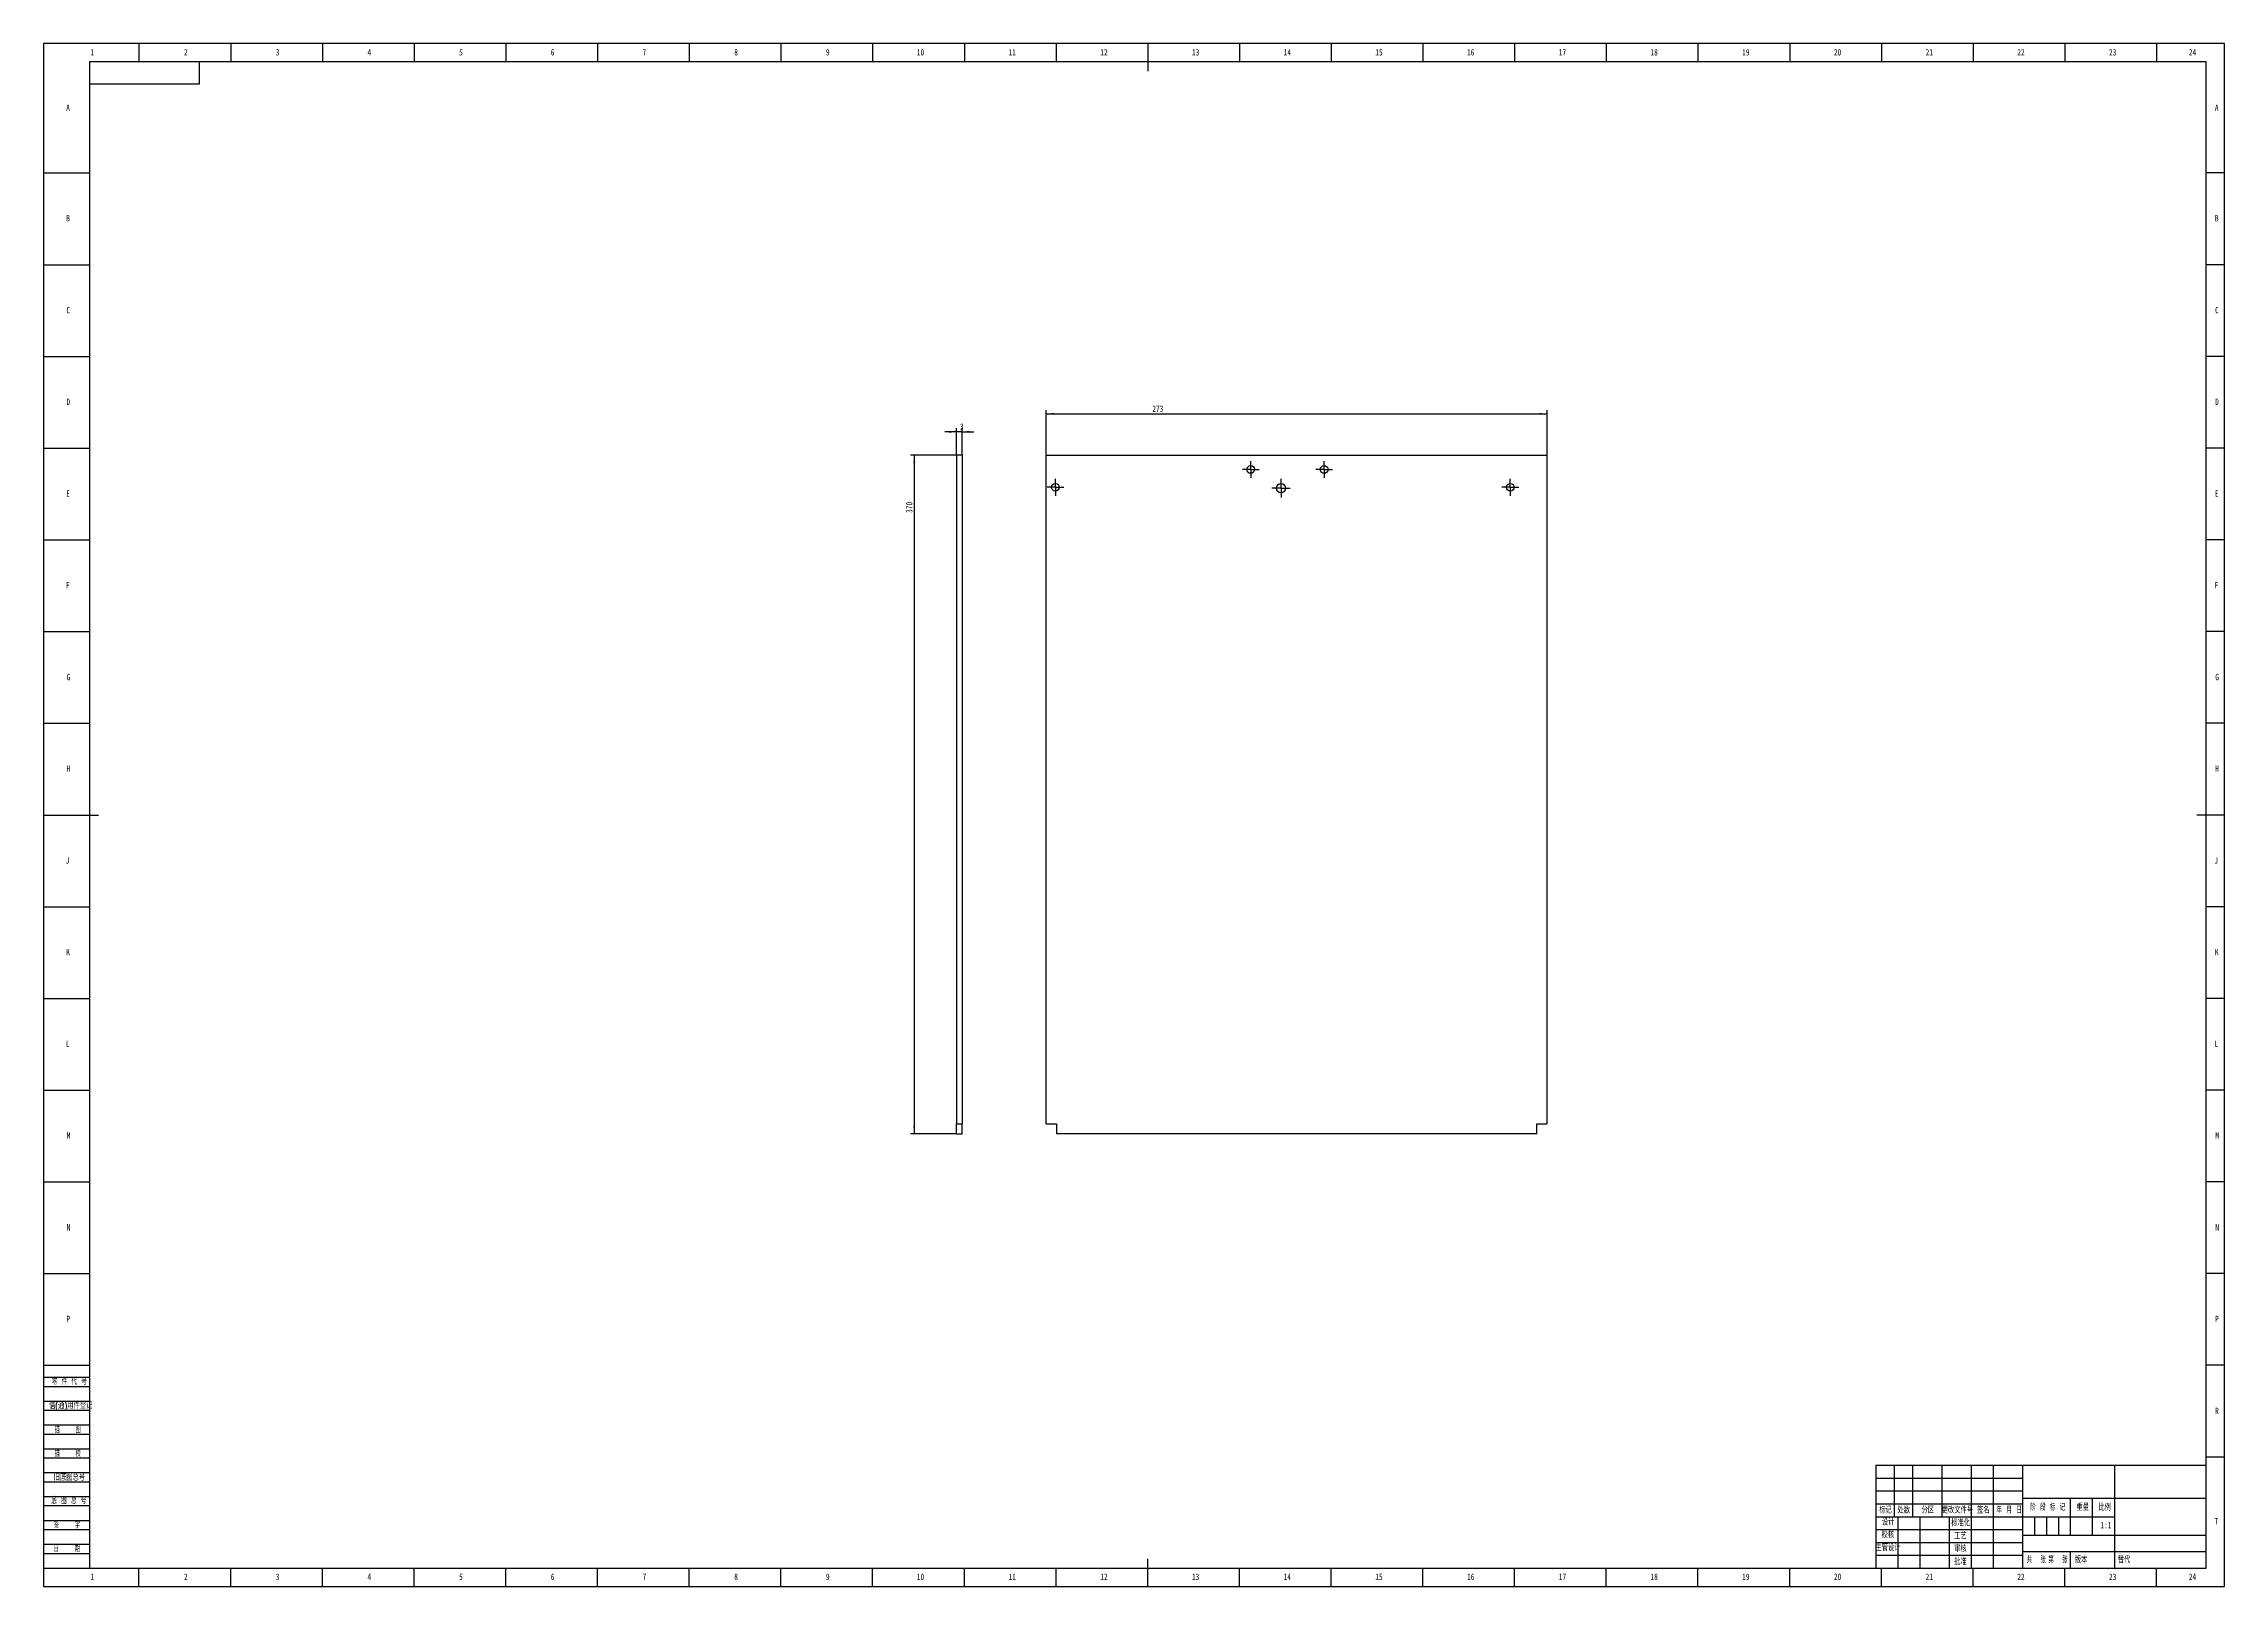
# Model space of a CAD drawing. Header units: millimetres. Extents: x 0 to 1189, y 0 to 841.
import ezdxf

# ---------------------------------------------------------------- set-up
doc = ezdxf.new("R2010")
doc.units = ezdxf.units.MM
for name, color, linetype in [('10', 7, 'Continuous'), ('5', 7, 'Continuous'), ('9', 7, 'Continuous'), ('SLD-0', 7, 'Continuous')]:
    doc.layers.add(name, color=color, linetype=linetype)
doc.styles.add('SLDTEXTSTYLE0', font='TXT', dxfattribs={"width": 0.7, "bigfont": 'bigfont'})
doc.styles.add('SLDTEXTSTYLE1', font='TXT', dxfattribs={"width": 0.6, "bigfont": 'bigfont'})
doc.styles.add('SLDTEXTSTYLE2', font='TXT', dxfattribs={"width": 0.614286, "bigfont": 'bigfont'})
doc.styles.add('SLDTEXTSTYLE3', font='TXT', dxfattribs={"width": 0.62, "bigfont": 'bigfont'})
doc.styles.add('SLDTEXTSTYLE4', font='TXT', dxfattribs={"width": 0.566667, "bigfont": 'bigfont'})
doc.styles.add('SLDTEXTSTYLE5', font='TXT', dxfattribs={"width": 0.7})
doc.dimstyles.new('SLDDIMSTYLE0', dxfattribs={"dimtxt": 3.5, "dimasz": 4.08, "dimexe": 0, "dimexo": 0.0625, "dimgap": 0.875, "dimtad": 2, "dimrnd": 1e-09, "dimzin": 12, "dimdsep": 46, "dimtxsty": 'SLDTEXTSTYLE5', "dimsah": 1, "dimcen": 0.09, "dimadec": 0, "dimazin": 3, "dimtfac": 1, "dimtofl": 0, "dimtmove": 0, "dimatfit": 3, "dimfxl": 1, "dimfrac": 2, "dimtolj": 1, "dimtzin": 12, "dimarcsym": 0})
doc.dimstyles.new('SLDDIMSTYLE1', dxfattribs={"dimtxt": 3.5, "dimasz": 4.08, "dimexe": 0, "dimexo": 0.0625, "dimgap": 0.875, "dimtad": 2, "dimrnd": 1e-09, "dimzin": 12, "dimdsep": 46, "dimtxsty": 'SLDTEXTSTYLE5', "dimsah": 1, "dimcen": 0.09, "dimadec": 0, "dimazin": 3, "dimtfac": 1, "dimtmove": 0, "dimatfit": 0, "dimfxl": 1, "dimfrac": 2, "dimtolj": 1, "dimtzin": 12, "dimarcsym": 0})

# ---------------------------------------------------------------- blocks, each defined once
blk = doc.blocks.new('_D')
at = {"layer": '10'}
for p, q in [((546.7, 616.7), (546.7, 641.2)), ((546.7, 639.2), (819.7, 639.2)), ((819.7, 616.7), (819.7, 641.2))]:
    blk.add_line(p, q, dxfattribs=at)
for points in [[(546.7, 639.2), (550.8, 638.7), (550.8, 639.7)], [(819.7, 639.2), (815.6, 639.7), (815.6, 638.7)]]:
    blk.add_solid(points, dxfattribs=at)
at = {"layer": '10', "insert": (604.5, 643.7), "char_height": 3.5, "attachment_point": 1, "style": 'SLDTEXTSTYLE5'}
blk.add_mtext('273', dxfattribs=at)
blk = doc.blocks.new('SW_CENTERMARKSYMBOL_0')
at = {"layer": '10', "color": 0}
for p, q in [((-2.5, 0), (-4.6, 0)), ((0, 0), (-2.5, 0)), ((0, 2.5), (0, 4.6)), ((0, 0), (0, 2.5)), ((0, 0), (0, -2.5)), ((0, 0), (2.5, 0)), ((2.5, 0), (4.6, 0)), ((0, -2.5), (0, -4.6))]:
    blk.add_line(p, q, dxfattribs=at)
blk = doc.blocks.new('SW_CENTERMARKSYMBOL_1')
at = {"layer": '10', "color": 0}
for p, q in [((-2.5, 0), (-4.6, 0)), ((0, 0), (-2.5, 0)), ((0, 2.5), (0, 4.6)), ((0, 0), (0, 2.5)), ((0, 0), (0, -2.5)), ((0, 0), (2.5, 0)), ((2.5, 0), (4.6, 0)), ((0, -2.5), (0, -4.6))]:
    blk.add_line(p, q, dxfattribs=at)
blk = doc.blocks.new('SW_CENTERMARKSYMBOL_2')
at = {"layer": '10', "color": 0}
for p, q in [((-2.5, 0), (-4.6, 0)), ((0, 0), (-2.5, 0)), ((0, 2.5), (0, 4.6)), ((0, 0), (0, 2.5)), ((0, 0), (0, -2.5)), ((0, 0), (2.5, 0)), ((2.5, 0), (4.6, 0)), ((0, -2.5), (0, -4.6))]:
    blk.add_line(p, q, dxfattribs=at)
blk = doc.blocks.new('SW_CENTERMARKSYMBOL_3')
at = {"layer": '10', "color": 0}
for p, q in [((-2.5, 0), (-5, 0)), ((0, 0), (-2.5, 0)), ((0, 2.5), (0, 5)), ((0, 0), (0, 2.5)), ((0, 0), (0, -2.5)), ((0, 0), (2.5, 0)), ((2.5, 0), (5, 0)), ((0, -2.5), (0, -5))]:
    blk.add_line(p, q, dxfattribs=at)
blk = doc.blocks.new('SW_CENTERMARKSYMBOL_4')
at = {"layer": '10', "color": 0}
for p, q in [((-2.5, 0), (-4.6, 0)), ((0, 0), (-2.5, 0)), ((0, 2.5), (0, 4.6)), ((0, 0), (0, 2.5)), ((0, 0), (0, -2.5)), ((0, 0), (2.5, 0)), ((2.5, 0), (4.6, 0)), ((0, -2.5), (0, -4.6))]:
    blk.add_line(p, q, dxfattribs=at)
blk = doc.blocks.new('_D_1')
at = {"layer": '10'}
for p, q in [((497.8, 616.7), (472.7, 616.7)), ((474.7, 616.7), (474.7, 246.7)), ((497.8, 246.7), (472.7, 246.7))]:
    blk.add_line(p, q, dxfattribs=at)
for points in [[(474.7, 616.7), (474.2, 612.6), (475.2, 612.6)], [(474.7, 246.7), (475.2, 250.7), (474.2, 250.7)]]:
    blk.add_solid(points, dxfattribs=at)
at = {"layer": '10', "insert": (470.2, 585.2), "char_height": 3.5, "attachment_point": 1, "rotation": 90, "style": 'SLDTEXTSTYLE5'}
blk.add_mtext('370', dxfattribs=at)
blk = doc.blocks.new('_D_2')
at = {"layer": '10'}
for p, q in [((497.8, 616.7), (497.8, 631.4)), ((500.8, 616.7), (500.8, 631.4)), ((497.8, 629.4), (491.4, 629.4)), ((500.8, 629.4), (497.8, 629.4)), ((500.8, 629.4), (507.1, 629.4))]:
    blk.add_line(p, q, dxfattribs=at)
for points in [[(497.8, 629.4), (493.7, 629.9), (493.7, 628.8)], [(500.8, 629.4), (504.8, 628.8), (504.8, 629.9)]]:
    blk.add_solid(points, dxfattribs=at)
at = {"layer": '10', "insert": (499.6, 633.9), "char_height": 3.5, "attachment_point": 1, "style": 'SLDTEXTSTYLE5'}
blk.add_mtext('3', dxfattribs=at)

msp = doc.modelspace()

# ---------------------------------------------------------------- linework, layer by layer
at = {"color": 7, "linetype": 'Continuous', "lineweight": 25}
for p, q in [((497.76, 616.666), (497.76, 252.166)), ((500.76, 616.666), (497.76, 616.666)), ((500.76, 616.666), (500.76, 252.166)), ((546.672, 252.166), (546.672, 616.666)), ((546.672, 616.666), (819.672, 616.666)), ((819.672, 616.666), (819.672, 252.166)), ((497.76, 252.166), (500.76, 252.166)), ((497.76, 246.666), (497.76, 252.166)), ((500.76, 246.666), (500.76, 252.166)), ((546.672, 252.166), (552.172, 252.166)), ((552.172, 252.166), (552.172, 246.666)), ((814.172, 252.166), (819.672, 252.166)), ((814.172, 246.666), (814.172, 252.166)), ((497.76, 246.666), (500.76, 246.666)), ((814.172, 246.666), (552.172, 246.666))]:
    msp.add_line(p, q, dxfattribs=at)
for centre, radius in [((658.172, 608.866), 2.1), ((698.172, 608.866), 2.1), ((551.672, 599.166), 2.1), ((674.672, 598.666), 2.5), ((799.672, 599.166), 2.1)]:
    msp.add_circle(centre, radius, dxfattribs=at)
at = {"layer": '5', "color": 7}
for p, q in [((1189, 841), (0, 841)), ((0, 841), (0, 0)), ((1189, 0), (1189, 841)), ((0, 114), (25, 114)), ((0, 109), (25, 109)), ((0, 101), (25, 101)), ((0, 96), (25, 96)), ((0, 88), (25, 88)), ((0, 83), (25, 83)), ((0, 75), (25, 75)), ((0, 70), (25, 70)), ((0, 62), (25, 62)), ((0, 57), (25, 57)), ((0, 49), (25, 49)), ((999, 59), (1079, 59)), ((999, 52), (1079, 52)), ((0, 44), (25, 44)), ((0, 36), (25, 36)), ((1085.5, 38), (1085.5, 28)), ((1092, 38), (1092, 28)), ((1098.5, 38), (1098.5, 28)), ((0, 31), (25, 31)), ((0, 23), (25, 23)), ((0, 18), (25, 18)), ((0, 0), (1189, 0))]:
    msp.add_line(p, q, dxfattribs=at)
at = {"layer": '5'}
for p, q in [((52, 841), (52, 831.05)), ((102, 841), (102, 831.05)), ((152, 841), (152, 831.05)), ((202, 841), (202, 831.05)), ((252, 841), (252, 831.05)), ((302, 841), (302, 831.05)), ((352, 841), (352, 831.05)), ((402, 841), (402, 831.05)), ((452, 841), (452, 831.05)), ((502, 841), (502, 831.05)), ((552, 841), (552, 831.05)), ((652, 841), (652, 831.05)), ((702, 841), (702, 831.05)), ((752, 841), (752, 831.05)), ((802, 841), (802, 831.05)), ((852, 841), (852, 831.05)), ((902, 841), (902, 831.05)), ((952, 841), (952, 831.05)), ((1002, 841), (1002, 831.05)), ((1052, 841), (1052, 831.05)), ((1102, 841), (1102, 831.05)), ((1152, 841), (1152, 831.05)), ((0, 770.5), (25, 770.5)), ((1189, 770.5), (1179, 770.5)), ((0, 720.5), (25, 720.5)), ((1189, 720.5), (1179, 720.5)), ((0, 670.5), (25, 670.5)), ((1189, 670.5), (1179, 670.5)), ((0, 620.5), (25, 620.5)), ((1189, 620.5), (1179, 620.5)), ((0, 570.5), (25, 570.5)), ((1189, 570.5), (1179, 570.5)), ((0, 520.5), (25, 520.5)), ((1189, 520.5), (1179, 520.5)), ((0, 470.5), (25, 470.5)), ((1189, 470.5), (1179, 470.5)), ((0, 370.5), (25, 370.5)), ((1189, 370.5), (1179, 370.5)), ((0, 320.5), (25, 320.5)), ((1189, 320.5), (1179, 320.5)), ((0, 270.5), (25, 270.5)), ((1189, 270.5), (1179, 270.5)), ((0, 220.5), (25, 220.5)), ((1189, 220.5), (1179, 220.5)), ((0, 170.5), (25, 170.5)), ((1189, 170.5), (1179, 170.5)), ((0, 120.5), (25, 120.5)), ((1189, 120.5), (1179, 120.5)), ((1189, 70.5), (1179, 70.5)), ((52, 0), (52, 10)), ((102, 0), (102, 10)), ((152, 0), (152, 10)), ((202, 0), (202, 10)), ((252, 0), (252, 10)), ((302, 0), (302, 10)), ((352, 0), (352, 10)), ((402, 0), (402, 10)), ((452, 0), (452, 10)), ((502, 0), (502, 10)), ((552, 0), (552, 10)), ((652, 0), (652, 10)), ((702, 0), (702, 10)), ((752, 0), (752, 10)), ((802, 0), (802, 10)), ((852, 0), (852, 10)), ((902, 0), (902, 10)), ((952, 0), (952, 10)), ((1002, 0), (1002, 10)), ((1052, 0), (1052, 10)), ((1102, 0), (1102, 10)), ((1152, 0), (1152, 10))]:
    msp.add_line(p, q, dxfattribs=at)
at = {"layer": '5', "lineweight": 25}
for p, q in [((602, 841), (602, 826)), ((0, 420.5), (30, 420.5)), ((1189, 420.5), (1174, 420.5)), ((602, 0), (602, 15)), ((1105, 18.982), (1105, 10))]:
    msp.add_line(p, q, dxfattribs=at)
at = {"layer": '5', "color": 7, "lineweight": 25}
for p, q in [((1179, 831.05), (25, 831.05)), ((25, 831.05), (25, 10)), ((85, 819), (85, 831)), ((1179, 10), (1179, 831.05)), ((25, 819), (85, 819)), ((999, 66), (1179, 66)), ((999, 66), (999, 10)), ((1009, 66), (1009, 38)), ((1019, 66), (1019, 38)), ((1035, 66), (1035, 38)), ((1051, 66), (1051, 10)), ((1063, 66), (1063, 10)), ((1079, 66), (1079, 10)), ((1129, 66), (1129, 38)), ((1079, 48), (1179, 48)), ((1105, 48), (1105, 28)), ((1117, 48), (1117, 28)), ((999, 45), (1079, 45)), ((999, 38), (1129, 38)), ((1011, 38), (1011, 10)), ((1023, 38), (1023, 10)), ((1039, 38), (1039, 10)), ((1129, 38), (1129, 10)), ((999, 31), (1079, 31)), ((999, 24), (1079, 24)), ((1079, 28), (1179, 28)), ((999, 17), (1079, 17)), ((1079.006, 18.982), (1179, 18.982)), ((0, 10), (1179, 10))]:
    msp.add_line(p, q, dxfattribs=at)

# ---------------------------------------------------------------- block references
at = {"layer": '10'}
for name, p in [('SW_CENTERMARKSYMBOL_1', (658.172, 608.866)), ('SW_CENTERMARKSYMBOL_0', (698.172, 608.866)), ('SW_CENTERMARKSYMBOL_4', (551.672, 599.166)), ('SW_CENTERMARKSYMBOL_3', (674.672, 598.666)), ('SW_CENTERMARKSYMBOL_2', (799.672, 599.166))]:
    msp.add_blockref(name, p, dxfattribs=at)

# ---------------------------------------------------------------- texts
at = {"layer": '10', "char_height": 3.5, "attachment_point": 2}
for s, insert, style in [('1', (26.544, 838.039), 'SLDTEXTSTYLE5'), ('2', (77.544, 838.039), 'SLDTEXTSTYLE5'), ('3', (127.544, 838.039), 'SLDTEXTSTYLE5'), ('4', (177.544, 838.039), 'SLDTEXTSTYLE5'), ('5', (227.544, 838.039), 'SLDTEXTSTYLE5'), ('6', (277.547, 838.039), 'SLDTEXTSTYLE5'), ('7', (327.547, 838.039), 'SLDTEXTSTYLE5'), ('8', (377.547, 838.039), 'SLDTEXTSTYLE5'), ('9', (427.547, 838.039), 'SLDTEXTSTYLE5'), ('10', (478.089, 838.039), 'SLDTEXTSTYLE5'), ('11', (528.089, 838.039), 'SLDTEXTSTYLE5'), ('12', (578.089, 838.039), 'SLDTEXTSTYLE5'), ('13', (628.089, 838.039), 'SLDTEXTSTYLE5'), ('14', (678.089, 838.039), 'SLDTEXTSTYLE5'), ('15', (728.089, 838.039), 'SLDTEXTSTYLE5'), ('16', (778.091, 838.039), 'SLDTEXTSTYLE5'), ('17', (828.091, 838.039), 'SLDTEXTSTYLE5'), ('18', (878.091, 838.039), 'SLDTEXTSTYLE5'), ('19', (928.091, 838.039), 'SLDTEXTSTYLE5'), ('20', (978.089, 838.039), 'SLDTEXTSTYLE5'), ('21', (1028.089, 838.039), 'SLDTEXTSTYLE5'), ('22', (1078.089, 838.039), 'SLDTEXTSTYLE5'), ('23', (1128.089, 838.039), 'SLDTEXTSTYLE5'), ('24', (1171.589, 838.039), 'SLDTEXTSTYLE5'), ('A', (13.32, 807.712), 'SLDTEXTSTYLE5'), ('A', (1184.82, 807.712), 'SLDTEXTSTYLE5'), ('B', (13.32, 747.539), 'SLDTEXTSTYLE5'), ('B', (1184.82, 747.539), 'SLDTEXTSTYLE5'), ('C', (13.427, 697.462), 'SLDTEXTSTYLE5'), ('C', (1184.927, 697.462), 'SLDTEXTSTYLE5'), ('D', (13.43, 647.539), 'SLDTEXTSTYLE5'), ('D', (1184.93, 647.539), 'SLDTEXTSTYLE5'), ('E', (13.318, 597.462), 'SLDTEXTSTYLE5'), ('E', (1184.818, 597.462), 'SLDTEXTSTYLE5'), ('F', (13.224, 547.539), 'SLDTEXTSTYLE5'), ('F', (1184.724, 547.539), 'SLDTEXTSTYLE5'), ('G', (13.539, 497.462), 'SLDTEXTSTYLE5'), ('G', (1185.039, 497.462), 'SLDTEXTSTYLE5'), ('H', (13.43, 447.539), 'SLDTEXTSTYLE5'), ('H', (1184.93, 447.539), 'SLDTEXTSTYLE5'), ('J', (13.015, 397.462), 'SLDTEXTSTYLE5'), ('J', (1184.515, 397.462), 'SLDTEXTSTYLE5'), ('K', (13.32, 347.539), 'SLDTEXTSTYLE5'), ('K', (1184.82, 347.539), 'SLDTEXTSTYLE5'), ('L', (13.181, 297.462), 'SLDTEXTSTYLE5'), ('L', (1184.681, 297.462), 'SLDTEXTSTYLE5'), ('M', (13.597, 247.539), 'SLDTEXTSTYLE5'), ('M', (1185.097, 247.539), 'SLDTEXTSTYLE5'), ('N', (13.549, 197.462), 'SLDTEXTSTYLE5'), ('N', (1185.049, 197.462), 'SLDTEXTSTYLE5'), ('P', (13.444, 147.539), 'SLDTEXTSTYLE5'), ('P', (1184.944, 147.539), 'SLDTEXTSTYLE5'), ('R', (1184.93, 97.462), 'SLDTEXTSTYLE5'), ('T', (1184.656, 37.289), 'SLDTEXTSTYLE5'), ('校核', (1005.494, 29.857), 'SLDTEXTSTYLE0'), ('主管设计', (1005.562, 22.83), 'SLDTEXTSTYLE0'), ('1', (26.544, 6.962), 'SLDTEXTSTYLE5'), ('2', (77.544, 6.962), 'SLDTEXTSTYLE5'), ('3', (127.544, 6.962), 'SLDTEXTSTYLE5'), ('4', (177.544, 6.962), 'SLDTEXTSTYLE5'), ('5', (227.544, 6.962), 'SLDTEXTSTYLE5'), ('6', (277.547, 6.962), 'SLDTEXTSTYLE5'), ('7', (327.547, 6.962), 'SLDTEXTSTYLE5'), ('8', (377.547, 6.962), 'SLDTEXTSTYLE5'), ('9', (427.547, 6.962), 'SLDTEXTSTYLE5'), ('10', (478.089, 6.962), 'SLDTEXTSTYLE5'), ('11', (528.089, 6.962), 'SLDTEXTSTYLE5'), ('12', (578.089, 6.962), 'SLDTEXTSTYLE5'), ('13', (628.089, 6.962), 'SLDTEXTSTYLE5'), ('14', (678.089, 6.962), 'SLDTEXTSTYLE5'), ('15', (728.089, 6.962), 'SLDTEXTSTYLE5'), ('16', (778.091, 6.962), 'SLDTEXTSTYLE5'), ('17', (828.091, 6.962), 'SLDTEXTSTYLE5'), ('18', (878.091, 6.962), 'SLDTEXTSTYLE5'), ('19', (928.091, 6.962), 'SLDTEXTSTYLE5'), ('20', (978.089, 6.962), 'SLDTEXTSTYLE5'), ('21', (1028.089, 6.962), 'SLDTEXTSTYLE5'), ('22', (1078.089, 6.962), 'SLDTEXTSTYLE5'), ('23', (1128.089, 6.962), 'SLDTEXTSTYLE5'), ('24', (1171.589, 6.962), 'SLDTEXTSTYLE5')]:
    msp.add_mtext(s, dxfattribs=dict(at, insert=insert, style=style))
at = {"layer": '10', "color": 7, "insert": (1110.844, 16.188), "char_height": 3.5, "attachment_point": 2, "style": 'SLDTEXTSTYLE0'}
msp.add_mtext('版本', dxfattribs=at)
at = {"layer": '9', "color": 7, "char_height": 3.5}
for s, insert, attachment_point, style in [('零 件 代 号', (4.482, 113.36), 1, 'SLDTEXTSTYLE2'), ('借(通)用件登记', (2.933, 100.276), 1, 'SLDTEXTSTYLE0'), ('描    图', (13.129, 87.176), 2, 'SLDTEXTSTYLE4'), ('描    校', (13.129, 74.137), 2, 'SLDTEXTSTYLE4'), ('旧底图总号', (5.459, 61.201), 1, 'SLDTEXTSTYLE0'), ('底 图 总 号', (4.212, 48.433), 1, 'SLDTEXTSTYLE2'), ('标记', (1004.245, 43.306), 2, 'SLDTEXTSTYLE0'), ('设计', (1005.645, 36.767), 2, 'SLDTEXTSTYLE0'), ('处数', (1014.171, 43.306), 2, 'SLDTEXTSTYLE0'), ('分区', (1027.308, 43.306), 2, 'SLDTEXTSTYLE0'), ('更改文件号', (1043.482, 43.306), 2, 'SLDTEXTSTYLE0'), ('标准化', (1045.185, 36.358), 2, 'SLDTEXTSTYLE0'), ('签名', (1057.537, 43.306), 2, 'SLDTEXTSTYLE0'), ('年 月 日', (1071.61, 43.306), 2, 'SLDTEXTSTYLE3'), ('阶 段 标 记', (1092.651, 44.81), 2, 'SLDTEXTSTYLE2'), ('重量', (1111.794, 44.81), 2, 'SLDTEXTSTYLE0'), ('比例', (1123.679, 44.81), 2, 'SLDTEXTSTYLE0'), ('签    字', (12.691, 35.193), 2, 'SLDTEXTSTYLE4'), ('工艺', (1045.075, 29.23), 2, 'SLDTEXTSTYLE0'), ('日    期', (12.691, 22.233), 2, 'SLDTEXTSTYLE4'), ('批准', (1045.075, 15.216), 2, 'SLDTEXTSTYLE0'), ('审核', (1045.075, 22.249), 2, 'SLDTEXTSTYLE0'), ('共  张', (1086.383, 16.188), 2, 'SLDTEXTSTYLE1'), ('第  张', (1098.274, 16.188), 2, 'SLDTEXTSTYLE1')]:
    msp.add_mtext(s, dxfattribs=dict(at, insert=insert, attachment_point=attachment_point, style=style))
at = {"layer": 'SLD-0', "char_height": 3.5}
for s, insert, attachment_point, style in [('1:1', (1124.437, 35.158), 2, 'SLDTEXTSTYLE5'), ('替代', (1130.851, 16.188), 1, 'SLDTEXTSTYLE0')]:
    msp.add_mtext(s, dxfattribs=dict(at, insert=insert, attachment_point=attachment_point, style=style))

# ---------------------------------------------------------------- dimensions: what is measured, and where the dimension line sits
at = {"layer": '10'}
for base, p1, p2, dimstyle, picture, middle in [((819.672, 639.213), (546.672, 616.666), (819.672, 616.666), 'SLDDIMSTYLE0', '_D', (606.805, 639.213)), ((497.76, 629.355), (500.76, 616.666), (497.76, 616.666), 'SLDDIMSTYLE1', '_D_2', (500.322, 629.355))]:
    dim = msp.add_linear_dim(base=base, p1=p1, p2=p2, dimstyle=dimstyle, dxfattribs=at)
    dim.commit()
    dim.dimension.update_dxf_attribs({"geometry": picture, "text_midpoint": middle, "dimtype": 160})
dim = msp.add_linear_dim(base=(474.691, 246.666), p1=(497.76, 616.666), p2=(497.76, 246.666), angle=90, dimstyle='SLDDIMSTYLE0', dxfattribs=at)
dim.commit()
dim.dimension.update_dxf_attribs({"geometry": '_D_1', "text_midpoint": (474.691, 587.534), "dimtype": 160})

doc.saveas('drawing.dxf')
